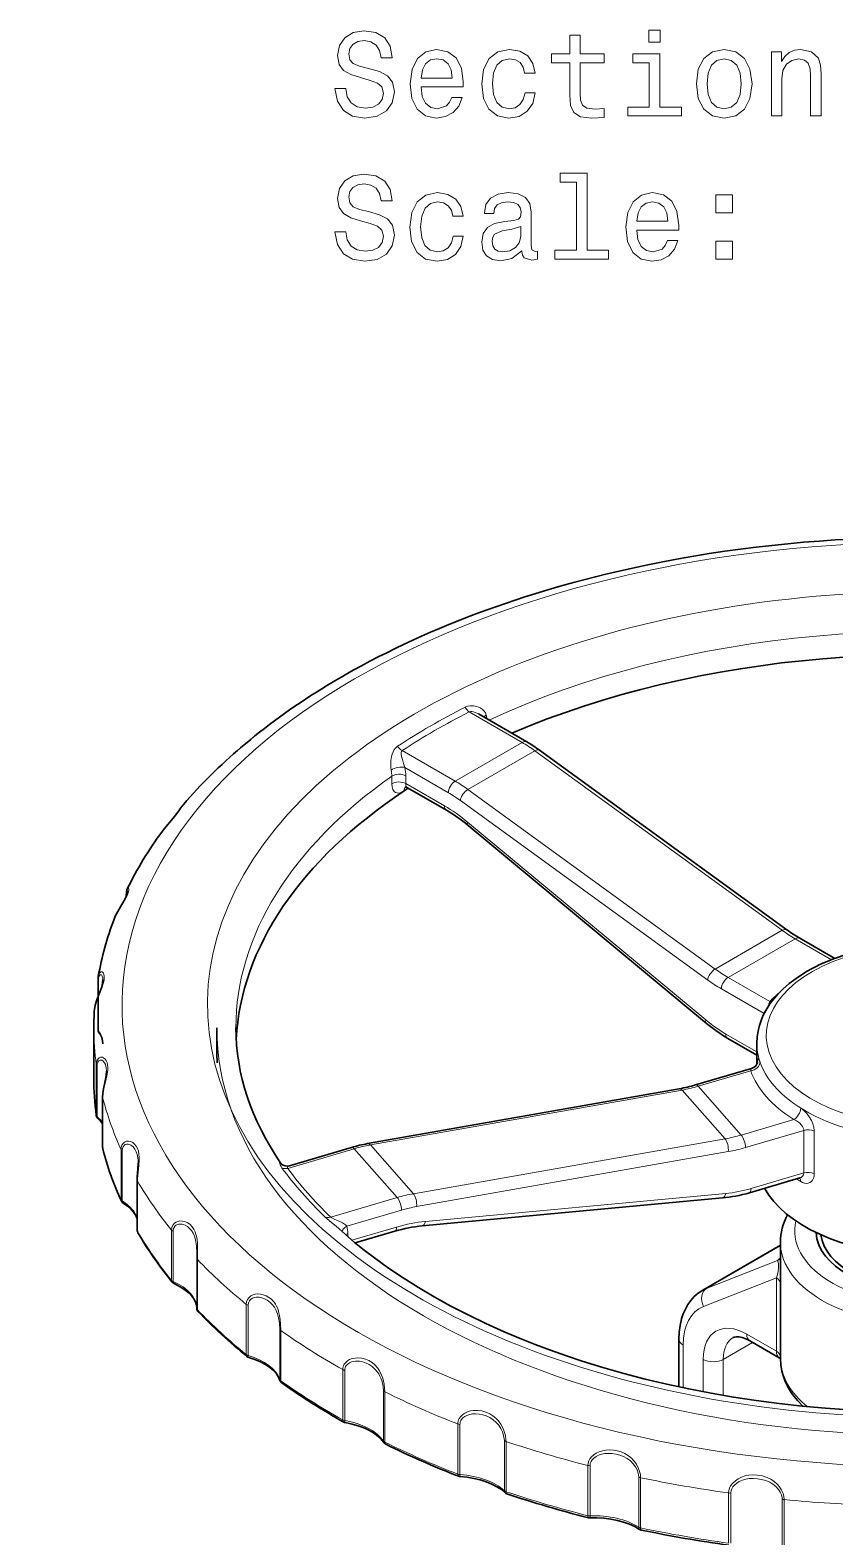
# Model space of a CAD drawing. Extents: x 0 to 420, y 0 to 297.
# Drawn here: x 140.89 to 165.16, y 86.45 to 131.9 of the extents above; entities that cross this region are included whole.
import ezdxf

# ---------------------------------------------------------------- set-up
doc = ezdxf.new("R2010")
doc.units = 0

msp = doc.modelspace()

# ---------------------------------------------------------------- linework, layer by layer
at = {"color": 7, "lineweight": 13, "ltscale": 0.003307}
msp.add_line((150.199, 112.342), (150.314, 112.408), dxfattribs=at)
at = {"color": 7, "lineweight": 35, "ltscale": 0.003286}
msp.add_line((150.199, 112.342), (150.313, 112.408), dxfattribs=at)
at = {"color": 7, "lineweight": 35, "ltscale": 0.002336}
msp.add_line((150.394, 112.455), (150.313, 112.408), dxfattribs=at)
at = {"color": 7, "lineweight": 13, "ltscale": 0.002315}
msp.add_line((150.314, 112.408), (150.394, 112.455), dxfattribs=at)
at = {"color": 7, "lineweight": 13, "ltscale": 0.04597}
for p, q in [((155.728, 110.416), (154.135, 111.335)), ((153.708, 109.249), (152.115, 110.169))]:
    msp.add_line(p, q, dxfattribs=at)
at = {"color": 7, "lineweight": 35, "ltscale": 0.04214}
msp.add_line((155.871, 110.43), (154.411, 111.273), dxfattribs=at)
at = {"color": 7, "lineweight": 13, "ltscale": 0.058321}
for p, q in [((155.728, 110.416), (153.708, 109.249)), ((156.115, 110.164), (154.095, 108.997)), ((163.576, 104.747), (161.556, 103.58)), ((163.963, 104.495), (161.943, 103.328))]:
    msp.add_line(p, q, dxfattribs=at)
at = {"color": 7, "lineweight": 13, "ltscale": 0.230506}
for p, q in [((163.576, 104.747), (156.115, 110.164)), ((161.328, 103.247), (153.867, 108.664)), ((161.556, 103.58), (154.095, 108.997))]:
    msp.add_line(p, q, dxfattribs=at)
at = {"color": 7, "lineweight": 35, "ltscale": 0.230506}
msp.add_line((163.718, 104.761), (156.257, 110.178), dxfattribs=at)
at = {"color": 7, "lineweight": 13, "ltscale": 0.037815}
msp.add_line((153.506, 108.899), (152.196, 109.656), dxfattribs=at)
at = {"color": 7, "lineweight": 13, "ltscale": 0.005832}
for p, q in [((151.799, 109.395), (151.799, 109.162)), ((152.221, 109.407), (152.221, 109.174))]:
    msp.add_line(p, q, dxfattribs=at)
at = {"color": 7, "lineweight": 13, "ltscale": 0.033678}
msp.add_line((153.388, 108.501), (152.221, 109.174), dxfattribs=at)
at = {"color": 7, "lineweight": 35, "ltscale": 0.034}
msp.add_line((153.447, 108.37), (152.269, 109.05), dxfattribs=at)
at = {"color": 7, "lineweight": 13, "ltscale": 0.233615}
msp.add_line((161.269, 102.043), (154.081, 108.014), dxfattribs=at)
at = {"color": 7, "lineweight": 35, "ltscale": 0.233615}
msp.add_line((161.288, 101.94), (154.1, 107.911), dxfattribs=at)
at = {"color": 7, "lineweight": 35, "ltscale": 0.00063076}
msp.add_line((143.786, 105.765), (143.786, 105.79), dxfattribs=at)
at = {"color": 7, "lineweight": 13, "ltscale": 0.031711}
msp.add_line((165.062, 103.86), (163.963, 104.495), dxfattribs=at)
at = {"color": 7, "lineweight": 35, "ltscale": 0.030498}
msp.add_line((165.162, 103.899), (164.106, 104.509), dxfattribs=at)
at = {"color": 7, "lineweight": 35, "ltscale": 0.037909}
for p, q in [((142.938, 101.748), (142.938, 103.264)), ((142.809, 100.291), (142.809, 101.807)), ((143.076, 99.711), (143.076, 98.195)), ((144.119, 97.21), (144.119, 95.694))]:
    msp.add_line(p, q, dxfattribs=at)
at = {"color": 7, "lineweight": 13, "ltscale": 0.037909}
for p, q in [((142.949, 101.717), (142.949, 103.233)), ((142.885, 99.169), (142.885, 100.685)), ((142.907, 99.131), (142.907, 100.647)), ((143.077, 99.699), (143.077, 98.183)), ((143.633, 96.617), (143.633, 98.134)), ((143.666, 96.582), (143.666, 98.099)), ((144.127, 97.183), (144.127, 95.667)), ((145.157, 94.184), (145.157, 95.7)), ((145.201, 94.153), (145.201, 95.669)), ((145.92, 94.855), (145.92, 93.339)), ((145.938, 94.816), (145.938, 93.3)), ((147.41, 91.947), (147.41, 93.463)), ((147.463, 91.921), (147.463, 93.437)), ((148.421, 92.71), (148.421, 91.194)), ((148.451, 92.674), (148.451, 91.158)), ((150.318, 89.978), (150.318, 91.495)), ((150.379, 89.958), (150.379, 91.474)), ((151.546, 90.858), (151.546, 89.342)), ((151.587, 90.825), (151.587, 89.309)), ((153.789, 88.341), (153.789, 89.857)), ((153.854, 88.327), (153.854, 89.843)), ((155.194, 89.357), (155.194, 87.841)), ((155.244, 89.329), (155.244, 87.813)), ((157.71, 87.087), (157.71, 88.604)), ((157.779, 87.081), (157.779, 88.597)), ((159.247, 88.257), (159.247, 86.741)), ((159.305, 88.234), (159.305, 86.718)), ((161.956, 86.258), (161.956, 87.775)), ((162.025, 86.259), (162.025, 87.775)), ((163.576, 87.592), (163.576, 86.076)), ((163.639, 87.576), (163.639, 86.059))]:
    msp.add_line(p, q, dxfattribs=at)
at = {"color": 7, "lineweight": 13, "ltscale": 0.036316}
msp.add_line((163.201, 102.602), (161.943, 103.328), dxfattribs=at)
at = {"color": 7, "lineweight": 13, "ltscale": 0.037213}
msp.add_line((163.03, 102.234), (161.741, 102.978), dxfattribs=at)
at = {"color": 7, "lineweight": 35, "ltscale": 0.017496}
msp.add_line((146.524, 101.107), (146.524, 101.807), dxfattribs=at)
at = {"color": 7, "lineweight": 13, "ltscale": 0.026977}
msp.add_line((162.809, 101.078), (161.875, 101.618), dxfattribs=at)
at = {"color": 7, "lineweight": 35, "ltscale": 0.025269}
msp.add_line((162.809, 100.982), (161.934, 101.487), dxfattribs=at)
at = {"color": 7, "lineweight": 35, "ltscale": 0.015817}
msp.add_line((162.809, 100.708), (162.809, 101.341), dxfattribs=at)
at = {"color": 7, "lineweight": 35, "ltscale": 0.043942}
msp.add_line((162.647, 100.579), (160.961, 100.083), dxfattribs=at)
at = {"color": 7, "lineweight": 13, "ltscale": 0.041309}
msp.add_line((162.626, 100.508), (161.041, 100.042), dxfattribs=at)
at = {"color": 7, "lineweight": 13, "ltscale": 0.049007}
for p, q in [((161.041, 100.042), (162.338, 98.572)), ((160.554, 99.927), (161.851, 98.458)), ((151.152, 98.271), (152.449, 96.801)), ((150.664, 98.156), (151.962, 96.686))]:
    msp.add_line(p, q, dxfattribs=at)
at = {"color": 7, "lineweight": 35, "ltscale": 0.238664}
msp.add_line((160.472, 99.968), (151.07, 98.311), dxfattribs=at)
at = {"color": 7, "lineweight": 13, "ltscale": 0.238664}
for p, q in [((160.554, 99.927), (151.152, 98.271)), ((161.851, 98.458), (152.449, 96.801)), ((161.948, 98.07), (152.546, 96.413))]:
    msp.add_line(p, q, dxfattribs=at)
at = {"color": 7, "lineweight": 13, "ltscale": 0.04131}
msp.add_line((163.924, 99.039), (162.338, 98.572), dxfattribs=at)
at = {"color": 7, "lineweight": 13, "ltscale": 0.045867}
msp.add_line((164.228, 98.71), (162.468, 98.192), dxfattribs=at)
at = {"color": 7, "lineweight": 13, "ltscale": 0.032077}
for p, q in [((164.228, 98.71), (164.228, 97.427)), ((164.544, 98.688), (164.544, 97.405))]:
    msp.add_line(p, q, dxfattribs=at)
at = {"color": 7, "lineweight": 35, "ltscale": 0.048841}
msp.add_line((150.584, 98.197), (148.71, 97.645), dxfattribs=at)
at = {"color": 7, "lineweight": 13, "ltscale": 0.05229}
msp.add_line((150.664, 98.156), (148.658, 97.566), dxfattribs=at)
at = {"color": 7, "lineweight": 35, "ltscale": 0.039537}
msp.add_line((164.105, 97.278), (162.588, 96.832), dxfattribs=at)
at = {"color": 7, "lineweight": 13, "ltscale": 0.041462}
msp.add_line((164.228, 97.427), (162.637, 96.959), dxfattribs=at)
at = {"color": 7, "lineweight": 13, "ltscale": 0.052291}
msp.add_line((151.962, 96.686), (149.955, 96.096), dxfattribs=at)
at = {"color": 7, "lineweight": 35, "ltscale": 0.227428}
msp.add_line((161.77, 96.673), (152.713, 95.828), dxfattribs=at)
at = {"color": 7, "lineweight": 13, "ltscale": 0.227428}
msp.add_line((161.874, 96.81), (152.816, 95.966), dxfattribs=at)
at = {"color": 7, "lineweight": 13, "ltscale": 0.043014}
msp.add_line((152.091, 96.306), (150.441, 95.82), dxfattribs=at)
at = {"color": 7, "lineweight": 13, "ltscale": 0.002344}
msp.add_line((150.473, 95.503), (150.473, 95.597), dxfattribs=at)
at = {"color": 7, "lineweight": 13, "ltscale": 0.035126}
msp.add_line((151.943, 95.796), (150.595, 95.399), dxfattribs=at)
at = {"color": 7, "lineweight": 35, "ltscale": 0.031236}
msp.add_line((151.894, 95.669), (150.695, 95.316), dxfattribs=at)
at = {"color": 7, "lineweight": 35, "ltscale": 0.067697}
msp.add_line((163.524, 95.246), (161.179, 93.892), dxfattribs=at)
at = {"color": 7, "lineweight": 13, "ltscale": 0.063947}
msp.add_line((163.524, 95.233), (161.308, 93.954), dxfattribs=at)
at = {"color": 7, "lineweight": 35, "ltscale": 0.087482}
msp.add_line((163.524, 95.334), (163.524, 91.835), dxfattribs=at)
at = {"color": 7, "lineweight": 13, "ltscale": 0.056953}
msp.add_line((161.308, 93.954), (163.43, 94.785), dxfattribs=at)
at = {"color": 7, "lineweight": 35, "ltscale": 0.000327536}
msp.add_line((163.524, 94.849), (163.514, 94.84), dxfattribs=at)
at = {"color": 7, "lineweight": 13, "ltscale": 0.059023}
msp.add_line((161.2, 93.399), (163.399, 94.259), dxfattribs=at)
at = {"color": 7, "lineweight": 13, "ltscale": 0.055283}
msp.add_line((163.399, 92.048), (163.399, 94.259), dxfattribs=at)
at = {"color": 7, "lineweight": 35, "ltscale": 0.035866}
msp.add_line((160.461, 92.409), (160.461, 90.974), dxfattribs=at)
at = {"color": 7, "lineweight": 13, "ltscale": 0.025537}
msp.add_line((162.684, 92.316), (161.799, 91.805), dxfattribs=at)
at = {"color": 7, "lineweight": 13, "ltscale": 0.025765}
msp.add_line((162.506, 92.563), (163.399, 92.048), dxfattribs=at)
at = {"color": 7, "lineweight": 35, "ltscale": 0.025765}
msp.add_line((162.595, 92.367), (163.487, 91.852), dxfattribs=at)
at = {"color": 7, "lineweight": 13, "ltscale": 0.03216}
msp.add_line((160.587, 92.234), (160.587, 90.947), dxfattribs=at)
at = {"color": 7, "lineweight": 13, "ltscale": 0.024491}
msp.add_line((161.193, 90.826), (161.193, 91.805), dxfattribs=at)
at = {"color": 7, "lineweight": 13, "ltscale": 0.02724}
msp.add_line((161.799, 90.716), (161.799, 91.805), dxfattribs=at)
at = {"color": 7, "lineweight": 13}
for points in [[(150.413, 130.141), (150.085, 130.141), (150.157, 129.759), (150.338, 129.478), (150.615, 129.309), (150.99, 129.248), (151.361, 129.305), (151.638, 129.464), (151.814, 129.712), (151.879, 130.04), (151.825, 130.335), (151.674, 130.526), (151.429, 130.652), (151.101, 130.746), (150.82, 130.815), (150.637, 130.894), (150.532, 131.009), (150.5, 131.189), (150.532, 131.351), (150.626, 131.474), (150.77, 131.557), (150.968, 131.585), (151.17, 131.549), (151.328, 131.452), (151.433, 131.29), (151.483, 131.07), (151.811, 131.07), (151.811, 131.077), (151.753, 131.416), (151.584, 131.668), (151.317, 131.827), (150.957, 131.881), (150.633, 131.827), (150.381, 131.675), (150.219, 131.441), (150.161, 131.139), (150.208, 130.869), (150.345, 130.685), (150.561, 130.562), (150.856, 130.469), (151.148, 130.386), (151.368, 130.307), (151.501, 130.191), (151.548, 130.004), (151.505, 129.813), (151.393, 129.669), (151.224, 129.579), (151.004, 129.55), (150.759, 129.59), (150.572, 129.705), (150.453, 129.892)], [(159.891, 131.902), (159.556, 131.902), (159.556, 131.542), (159.891, 131.542)], [(157.168, 130.915), (157.168, 129.946), (157.189, 129.633), (157.29, 129.417), (157.492, 129.291), (157.834, 129.248), (158.209, 129.266), (158.209, 129.539), (157.935, 129.518), (157.686, 129.547), (157.553, 129.637), (157.495, 129.788), (157.485, 130), (157.485, 130.915), (158.209, 130.915), (158.209, 131.186), (157.485, 131.186), (157.485, 131.751), (157.168, 131.751), (157.168, 131.186), (156.62, 131.186), (156.62, 130.915)], [(152.683, 130.191), (153.951, 130.191), (153.954, 130.339), (153.897, 130.753), (153.738, 131.063), (153.486, 131.25), (153.151, 131.319), (152.823, 131.247), (152.571, 131.045), (152.409, 130.717), (152.351, 130.285), (152.405, 129.842), (152.567, 129.518), (152.816, 129.316), (153.14, 129.248), (153.421, 129.294), (153.652, 129.417), (153.821, 129.611), (153.918, 129.871), (153.605, 129.871), (153.54, 129.727), (153.446, 129.619), (153.18, 129.532), (152.974, 129.572), (152.82, 129.698), (152.719, 129.903), (152.683, 130.181)], [(152.683, 130.458), (152.722, 130.706), (152.82, 130.89), (152.967, 131.002), (153.162, 131.041), (153.353, 131.002), (153.5, 130.89), (153.59, 130.706), (153.623, 130.458)], [(155.806, 130.609), (156.119, 130.609), (156.054, 130.897), (155.9, 131.124), (155.658, 131.265), (155.345, 131.319), (154.999, 131.247), (154.736, 131.045), (154.57, 130.717), (154.513, 130.278), (154.567, 129.842), (154.729, 129.518), (154.985, 129.316), (155.334, 129.248), (155.644, 129.302), (155.885, 129.453), (156.051, 129.691), (156.123, 130.008), (155.82, 130.008), (155.766, 129.806), (155.665, 129.655), (155.521, 129.561), (155.345, 129.532), (155.125, 129.579), (154.967, 129.723), (154.869, 129.957), (154.837, 130.289), (154.869, 130.613), (154.97, 130.847), (155.132, 130.991), (155.345, 131.041), (155.532, 131.009), (155.673, 130.926), (155.766, 130.789)], [(159.88, 129.583), (159.88, 131.186), (159.066, 131.186), (159.066, 130.915), (159.563, 130.915), (159.563, 129.583), (158.915, 129.583), (158.915, 129.316), (160.536, 129.316), (160.536, 129.583)], [(160.986, 130.281), (161.044, 129.842), (161.209, 129.518), (161.472, 129.316), (161.825, 129.248), (162.175, 129.316), (162.438, 129.514), (162.603, 129.838), (162.665, 130.281), (162.603, 130.721), (162.438, 131.049), (162.175, 131.247), (161.825, 131.319), (161.472, 131.247), (161.209, 131.045), (161.044, 130.721)], [(161.31, 130.285), (161.343, 130.609), (161.443, 130.843), (161.606, 130.987), (161.825, 131.038), (162.041, 130.987), (162.204, 130.847), (162.304, 130.609), (162.34, 130.285), (162.304, 129.957), (162.204, 129.719), (162.041, 129.575), (161.825, 129.529), (161.606, 129.575), (161.443, 129.719), (161.343, 129.957)], [(163.248, 129.316), (163.565, 129.316), (163.565, 130.433), (163.598, 130.688), (163.702, 130.876), (163.864, 130.991), (164.08, 131.034), (164.253, 130.998), (164.361, 130.901), (164.415, 130.739), (164.433, 130.523), (164.433, 129.316), (164.75, 129.316), (164.75, 130.588), (164.736, 130.843), (164.671, 131.056), (164.459, 131.25), (164.127, 131.319), (163.943, 131.294), (163.789, 131.225), (163.655, 131.11), (163.551, 130.955), (163.551, 131.25), (163.248, 131.25)], [(150.413, 125.822), (150.085, 125.822), (150.157, 125.44), (150.338, 125.159), (150.615, 124.99), (150.99, 124.928), (151.361, 124.986), (151.638, 125.145), (151.814, 125.393), (151.879, 125.721), (151.825, 126.016), (151.674, 126.207), (151.429, 126.333), (151.101, 126.427), (150.82, 126.495), (150.637, 126.575), (150.532, 126.69), (150.5, 126.87), (150.532, 127.032), (150.626, 127.155), (150.77, 127.237), (150.968, 127.266), (151.17, 127.23), (151.328, 127.133), (151.433, 126.971), (151.483, 126.751), (151.811, 126.751), (151.811, 126.758), (151.753, 127.097), (151.584, 127.349), (151.317, 127.508), (150.957, 127.562), (150.633, 127.508), (150.381, 127.356), (150.219, 127.122), (150.161, 126.82), (150.208, 126.549), (150.345, 126.366), (150.561, 126.243), (150.856, 126.15), (151.148, 126.067), (151.368, 125.987), (151.501, 125.872), (151.548, 125.685), (151.505, 125.494), (151.393, 125.35), (151.224, 125.26), (151.004, 125.231), (150.759, 125.271), (150.572, 125.386), (150.453, 125.573)], [(157.373, 127.317), (157.373, 125.263), (156.721, 125.263), (156.721, 124.997), (158.338, 124.997), (158.338, 125.263), (157.69, 125.263), (157.69, 127.583), (156.876, 127.583), (156.876, 127.317)], [(153.637, 126.29), (153.951, 126.29), (153.886, 126.578), (153.731, 126.805), (153.49, 126.946), (153.176, 127), (152.83, 126.928), (152.567, 126.726), (152.402, 126.398), (152.344, 125.959), (152.398, 125.523), (152.56, 125.199), (152.816, 124.997), (153.165, 124.928), (153.475, 124.982), (153.717, 125.134), (153.882, 125.371), (153.954, 125.688), (153.652, 125.688), (153.598, 125.487), (153.497, 125.335), (153.353, 125.242), (153.176, 125.213), (152.956, 125.26), (152.798, 125.404), (152.701, 125.638), (152.668, 125.969), (152.701, 126.294), (152.802, 126.528), (152.964, 126.672), (153.176, 126.722), (153.363, 126.69), (153.504, 126.607), (153.598, 126.47)], [(155.723, 125.249), (155.723, 125.238), (155.741, 125.116), (155.795, 125.029), (156.022, 124.961), (156.199, 124.99), (156.199, 125.235), (156.123, 125.224), (156.022, 125.271), (156.004, 125.415), (156.004, 126.416), (155.961, 126.672), (155.835, 126.852), (155.615, 126.96), (155.305, 127), (155.003, 126.956), (154.779, 126.834), (154.639, 126.643), (154.592, 126.391), (154.592, 126.369), (154.876, 126.369), (154.902, 126.521), (154.981, 126.629), (155.111, 126.693), (155.294, 126.719), (155.471, 126.701), (155.597, 126.647), (155.673, 126.553), (155.698, 126.423), (155.683, 126.272), (155.626, 126.196), (155.482, 126.16), (155.211, 126.132), (154.902, 126.067), (154.682, 125.951), (154.552, 125.771), (154.513, 125.505), (154.549, 125.267), (154.66, 125.09), (154.84, 124.979), (155.089, 124.939), (155.424, 125.015)], [(159.188, 125.872), (160.456, 125.872), (160.46, 126.02), (160.402, 126.434), (160.244, 126.744), (159.992, 126.931), (159.657, 127), (159.329, 126.928), (159.077, 126.726), (158.915, 126.398), (158.857, 125.966), (158.911, 125.523), (159.073, 125.199), (159.322, 124.997), (159.646, 124.928), (159.927, 124.975), (160.157, 125.098), (160.327, 125.292), (160.424, 125.552), (160.111, 125.552), (160.046, 125.407), (159.952, 125.299), (159.686, 125.213), (159.48, 125.253), (159.325, 125.379), (159.224, 125.584), (159.188, 125.861)], [(161.577, 126.395), (162.074, 126.395), (162.074, 126.931), (161.577, 126.931)], [(159.188, 126.139), (159.228, 126.387), (159.325, 126.571), (159.473, 126.683), (159.668, 126.722), (159.858, 126.683), (160.006, 126.571), (160.096, 126.387), (160.129, 126.139)], [(155.687, 125.674), (155.644, 125.487), (155.528, 125.343), (155.356, 125.249), (155.143, 125.217), (155.006, 125.235), (154.909, 125.292), (154.848, 125.393), (154.83, 125.534), (154.844, 125.66), (154.902, 125.75), (155.132, 125.851), (155.424, 125.894), (155.687, 125.98)], [(161.577, 124.997), (162.074, 124.997), (162.074, 125.534), (161.577, 125.534)]]:
    msp.add_lwpolyline(points, close=True, dxfattribs=at)
for points in [[(154.011, 111.476), (154.086, 111.504), (154.164, 111.517), (154.267, 111.515), (154.367, 111.494), (154.46, 111.456), (154.523, 111.417), (154.578, 111.367), (154.621, 111.307), (154.646, 111.237)], [(154.135, 111.335), (154.173, 111.344), (154.216, 111.343), (154.262, 111.335), (154.337, 111.309), (154.411, 111.273)], [(147.666, 110.609), (147.609, 110.56), (147.459, 110.432), (147.254, 110.266), (147.145, 110.174)], [(151.78, 109.582), (151.769, 109.663), (151.766, 109.746), (151.773, 109.869), (151.792, 109.987), (151.811, 110.061), (151.838, 110.131), (151.864, 110.181), (151.896, 110.228), (151.931, 110.266), (151.973, 110.299)], [(152.196, 109.656), (152.154, 109.777), (152.117, 109.898), (152.101, 109.956), (152.084, 110.047), (152.083, 110.089), (152.086, 110.118), (152.094, 110.143), (152.115, 110.169)], [(151.799, 109.162), (151.806, 109.072), (151.817, 109.031), (151.831, 108.994), (151.85, 108.961), (151.873, 108.934), (151.912, 108.906), (151.957, 108.89), (152.007, 108.888), (152.048, 108.894), (152.09, 108.907), (152.174, 108.952)], [(152.221, 109.174), (152.227, 109.119), (152.243, 109.076), (152.269, 109.05)], [(145.426, 108.436), (145.424, 108.433), (145.416, 108.418), (145.366, 108.332), (145.297, 108.235), (145.207, 108.125), (145.105, 108.009), (144.995, 107.884), (144.877, 107.737)], [(143.82, 106.003), (143.835, 106.024), (143.842, 106.028), (143.848, 106.028), (143.852, 106.026), (143.859, 106.018), (143.865, 105.994), (143.864, 105.958), (143.855, 105.909), (143.838, 105.852), (143.794, 105.75), (143.755, 105.676), (143.659, 105.516), (143.54, 105.325), (143.483, 105.222), (143.42, 105.082)], [(143.789, 105.773), (143.795, 105.875), (143.802, 105.91), (143.81, 105.933), (143.817, 105.942), (143.82, 105.943), (143.822, 105.943), (143.823, 105.942), (143.826, 105.936), (143.829, 105.915)], [(142.946, 103.363), (142.956, 103.407), (142.971, 103.443), (142.988, 103.469), (143.008, 103.486), (143.026, 103.494), (143.044, 103.496), (143.062, 103.491), (143.077, 103.48), (143.1, 103.451), (143.116, 103.41), (143.125, 103.362), (143.126, 103.308), (143.119, 103.243), (143.105, 103.173), (143.075, 103.073), (143.049, 103.003), (142.988, 102.853), (142.927, 102.705), (142.898, 102.628), (142.859, 102.51), (142.836, 102.412), (142.824, 102.316)], [(142.949, 103.233), (142.952, 103.29), (142.96, 103.337), (142.971, 103.367), (142.984, 103.389), (142.998, 103.402), (143.012, 103.408), (143.026, 103.407), (143.039, 103.4), (143.052, 103.386), (143.064, 103.367), (143.079, 103.316), (143.084, 103.252)], [(163.159, 102.458), (163.177, 102.537), (163.201, 102.602)], [(142.885, 100.685), (142.891, 100.758), (142.909, 100.821), (142.937, 100.871), (142.971, 100.902), (143.009, 100.918), (143.048, 100.921), (143.074, 100.916), (143.099, 100.905), (143.144, 100.871), (143.181, 100.823), (143.209, 100.76), (143.226, 100.687), (143.232, 100.605), (143.23, 100.54), (143.223, 100.471), (143.202, 100.353), (143.184, 100.27), (143.14, 100.095), (143.105, 99.937), (143.081, 99.777), (143.077, 99.699)], [(142.907, 100.647), (142.914, 100.717), (142.932, 100.773), (142.961, 100.811), (142.982, 100.824), (143.003, 100.831), (143.027, 100.831), (143.051, 100.825), (143.094, 100.797), (143.13, 100.753), (143.159, 100.696), (143.183, 100.603), (143.191, 100.495)], [(162.647, 100.579), (162.644, 100.577), (162.638, 100.569), (162.631, 100.545), (162.626, 100.508)], [(162.829, 100.753), (162.837, 100.846), (162.845, 100.869), (162.849, 100.874), (162.854, 100.875), (162.857, 100.874), (162.862, 100.871), (162.879, 100.844), (162.907, 100.774)], [(164.134, 99.384), (164.227, 99.313), (164.314, 99.225), (164.392, 99.123), (164.458, 99.011), (164.501, 98.913), (164.53, 98.813), (164.544, 98.713), (164.544, 98.688)], [(163.924, 99.039), (164.011, 98.996), (164.094, 98.937), (164.163, 98.866), (164.191, 98.826), (164.212, 98.785), (164.224, 98.747), (164.228, 98.71)], [(143.633, 98.134), (143.639, 98.205), (143.659, 98.267), (143.691, 98.318), (143.74, 98.36), (143.796, 98.383), (143.855, 98.389), (143.923, 98.375), (143.986, 98.343), (144.041, 98.297), (144.088, 98.239), (144.127, 98.167), (144.155, 98.086), (144.172, 97.996), (144.18, 97.889), (144.179, 97.812), (144.168, 97.65), (144.146, 97.454), (144.129, 97.258), (144.127, 97.183)], [(143.666, 98.099), (143.673, 98.162), (143.691, 98.215), (143.721, 98.256), (143.759, 98.283), (143.802, 98.296), (143.847, 98.295), (143.886, 98.286), (143.924, 98.269), (143.96, 98.245), (143.994, 98.215), (144.051, 98.142), (144.091, 98.066), (144.119, 97.98), (144.137, 97.884), (144.144, 97.807), (144.146, 97.727)], [(148.455, 97.714), (148.445, 97.726), (148.44, 97.73), (148.434, 97.731), (148.429, 97.728), (148.427, 97.724), (148.424, 97.712), (148.432, 97.674), (148.459, 97.619), (148.484, 97.581)], [(148.71, 97.645), (148.683, 97.634), (148.662, 97.618), (148.651, 97.597), (148.651, 97.582), (148.658, 97.566)], [(164.228, 97.427), (164.218, 97.373), (164.19, 97.328), (164.146, 97.295), (164.105, 97.278)], [(164.544, 97.405), (164.539, 97.334), (164.522, 97.269), (164.494, 97.212), (164.457, 97.169), (164.413, 97.137), (164.362, 97.118), (164.306, 97.112), (164.248, 97.119), (164.19, 97.138), (164.134, 97.168)], [(145.157, 95.7), (145.167, 95.781), (145.196, 95.851), (145.241, 95.908), (145.291, 95.944), (145.347, 95.968), (145.407, 95.979), (145.49, 95.977), (145.571, 95.956), (145.647, 95.92), (145.715, 95.87), (145.777, 95.806), (145.828, 95.731), (145.87, 95.647), (145.892, 95.584), (145.909, 95.517), (145.926, 95.423), (145.936, 95.323), (145.941, 95.117), (145.938, 94.816)], [(149.793, 96.098), (149.851, 96.046), (149.98, 95.937), (150.116, 95.82)], [(149.955, 96.096), (149.989, 96.073), (150.084, 96.028), (150.235, 95.963), (150.309, 95.925), (150.377, 95.883), (150.406, 95.859), (150.441, 95.82)], [(145.201, 95.669), (145.208, 95.731), (145.229, 95.785), (145.262, 95.828), (145.287, 95.85), (145.316, 95.866), (145.379, 95.884), (145.426, 95.887), (145.473, 95.881), (145.52, 95.869), (145.566, 95.85), (145.636, 95.808), (145.699, 95.755), (145.755, 95.69), (145.807, 95.608), (145.848, 95.516), (145.879, 95.414), (145.901, 95.294), (145.91, 95.21), (145.918, 95.037), (145.92, 94.855)], [(163.399, 94.259), (163.44, 94.4), (163.455, 94.478), (163.463, 94.558), (163.464, 94.629), (163.46, 94.688), (163.452, 94.736), (163.443, 94.766), (163.434, 94.781), (163.43, 94.785)], [(147.41, 93.463), (147.42, 93.543), (147.45, 93.615), (147.497, 93.675), (147.551, 93.718), (147.613, 93.749), (147.679, 93.768), (147.761, 93.777), (147.842, 93.772), (147.922, 93.755), (148.01, 93.722), (148.092, 93.675), (148.167, 93.617), (148.211, 93.574), (148.251, 93.526), (148.288, 93.472), (148.321, 93.413), (148.357, 93.334), (148.386, 93.249), (148.415, 93.128), (148.434, 93), (148.445, 92.87), (148.451, 92.674)], [(147.463, 93.437), (147.473, 93.508), (147.502, 93.569), (147.548, 93.618), (147.6, 93.65), (147.659, 93.671), (147.722, 93.68), (147.801, 93.677), (147.88, 93.661), (147.956, 93.633), (148.043, 93.587), (148.123, 93.528), (148.194, 93.457), (148.256, 93.375), (148.31, 93.28), (148.352, 93.174), (148.384, 93.061), (148.411, 92.898), (148.421, 92.71)], [(150.318, 91.495), (150.321, 91.537), (150.33, 91.579), (150.345, 91.619), (150.365, 91.657), (150.409, 91.714), (150.464, 91.761), (150.527, 91.798), (150.606, 91.828), (150.69, 91.845), (150.776, 91.85), (150.892, 91.84), (151.004, 91.811), (151.11, 91.766), (151.209, 91.705), (151.292, 91.635), (151.366, 91.553), (151.43, 91.458), (151.483, 91.352), (151.525, 91.238), (151.549, 91.147), (151.567, 91.055), (151.582, 90.937), (151.587, 90.825)], [(150.379, 91.474), (150.381, 91.512), (150.39, 91.549), (150.405, 91.584), (150.425, 91.616), (150.468, 91.663), (150.522, 91.699), (150.582, 91.726), (150.641, 91.741), (150.701, 91.749), (150.763, 91.751), (150.825, 91.746), (150.926, 91.725), (151.023, 91.692), (151.115, 91.646), (151.207, 91.584), (151.291, 91.509), (151.364, 91.422), (151.404, 91.364), (151.439, 91.301), (151.469, 91.235), (151.494, 91.166), (151.519, 91.078), (151.536, 90.99), (151.546, 90.858)], [(153.789, 89.857), (153.792, 89.9), (153.801, 89.943), (153.816, 89.984), (153.836, 90.023), (153.881, 90.084), (153.937, 90.137), (154.002, 90.181), (154.086, 90.22), (154.175, 90.247), (154.267, 90.261), (154.393, 90.264), (154.517, 90.247), (154.638, 90.214), (154.752, 90.165), (154.85, 90.105), (154.941, 90.032), (155.022, 89.946), (155.091, 89.849), (155.149, 89.742), (155.193, 89.627), (155.225, 89.508), (155.242, 89.39), (155.244, 89.329)], [(153.854, 89.843), (153.857, 89.882), (153.866, 89.919), (153.881, 89.955), (153.901, 89.988), (153.946, 90.039), (154.001, 90.082), (154.064, 90.115), (154.148, 90.143), (154.236, 90.159), (154.326, 90.163), (154.436, 90.154), (154.545, 90.132), (154.65, 90.097), (154.758, 90.046), (154.858, 89.981), (154.95, 89.903), (155.025, 89.818), (155.088, 89.723), (155.138, 89.619), (155.173, 89.512), (155.192, 89.407), (155.194, 89.357)], [(157.71, 88.604), (157.718, 88.674), (157.74, 88.743), (157.776, 88.807), (157.829, 88.872), (157.893, 88.929), (157.965, 88.976), (158.057, 89.019), (158.154, 89.049), (158.255, 89.068), (158.372, 89.075), (158.49, 89.068), (158.605, 89.047), (158.721, 89.012), (158.832, 88.962), (158.937, 88.898), (159.032, 88.82), (159.111, 88.736), (159.179, 88.64), (159.235, 88.536), (159.275, 88.425), (159.297, 88.328), (159.305, 88.234)], [(157.779, 88.597), (157.787, 88.659), (157.809, 88.719), (157.845, 88.774), (157.898, 88.828), (157.961, 88.874), (158.032, 88.91), (158.124, 88.942), (158.222, 88.961), (158.321, 88.969), (158.442, 88.965), (158.561, 88.947), (158.678, 88.915), (158.791, 88.87), (158.897, 88.811), (158.995, 88.739), (159.082, 88.652), (159.146, 88.565), (159.197, 88.471), (159.232, 88.372), (159.243, 88.313), (159.247, 88.257)], [(161.956, 87.775), (161.963, 87.847), (161.986, 87.919), (162.021, 87.988), (162.085, 88.071), (162.163, 88.144), (162.252, 88.203), (162.349, 88.25), (162.458, 88.287), (162.571, 88.309), (162.685, 88.319), (162.833, 88.314), (162.979, 88.288), (163.12, 88.242), (163.229, 88.19), (163.331, 88.123), (163.424, 88.042), (163.497, 87.957), (163.558, 87.862), (163.604, 87.761), (163.63, 87.667), (163.639, 87.576)], [(162.025, 87.775), (162.033, 87.839), (162.056, 87.901), (162.091, 87.96), (162.145, 88.021), (162.209, 88.074), (162.281, 88.118), (162.376, 88.159), (162.476, 88.188), (162.58, 88.206), (162.705, 88.213), (162.83, 88.205), (162.954, 88.185), (163.079, 88.149), (163.198, 88.097), (163.298, 88.038), (163.388, 87.965), (163.465, 87.88), (163.517, 87.799), (163.555, 87.713), (163.574, 87.627), (163.576, 87.592)]]:
    msp.add_lwpolyline(points, dxfattribs=at)
at = {"color": 7, "lineweight": 35}
for points in [[(147.666, 110.609), (147.544, 110.505), (147.234, 110.249), (147.145, 110.174)], [(152.269, 109.05), (152.225, 109.065), (152.2, 109.065)], [(145.426, 108.436), (145.392, 108.386), (145.253, 108.186), (145.098, 108.004), (144.943, 107.822), (144.877, 107.737)], [(143.829, 105.915), (143.826, 105.887), (143.803, 105.808), (143.752, 105.692), (143.66, 105.529), (143.535, 105.318), (143.456, 105.169), (143.42, 105.082)], [(143.786, 105.79), (143.792, 105.896), (143.807, 105.97), (143.82, 106.003)], [(143.084, 103.252), (143.076, 103.167), (143.047, 103.044), (142.99, 102.883), (142.902, 102.649), (142.852, 102.488), (142.827, 102.357), (142.824, 102.316)], [(162.809, 101.341), (162.819, 101.529), (162.847, 101.716), (162.887, 101.874), (162.939, 102.03), (163.005, 102.183), (163.083, 102.332), (163.205, 102.526), (163.334, 102.694), (163.449, 102.825), (163.599, 102.975), (163.788, 103.14), (163.994, 103.296), (164.216, 103.443), (164.333, 103.513)], [(143.084, 101.323), (143.076, 101.414), (143.047, 101.514), (142.998, 101.615), (142.964, 101.665)], [(143.191, 100.495), (143.182, 100.368), (143.153, 100.203), (143.105, 99.968), (143.082, 99.823), (143.076, 99.711)], [(162.647, 100.579), (162.707, 100.605), (162.758, 100.642), (162.801, 100.694), (162.827, 100.749), (162.833, 100.77)], [(144.146, 97.727), (144.139, 97.551), (144.122, 97.314), (144.119, 97.21)], [(148.455, 97.714), (148.473, 97.694), (148.523, 97.66), (148.584, 97.64), (148.652, 97.635), (148.71, 97.645)], [(144.119, 96.043), (144.076, 96.143), (144.011, 96.243), (143.934, 96.33), (143.826, 96.426), (143.696, 96.517)], [(150.116, 95.82), (150.389, 95.576), (150.673, 95.334), (150.969, 95.097), (151.275, 94.863), (151.698, 94.558), (152.14, 94.261), (152.6, 93.971), (153.077, 93.69), (153.581, 93.412), (154.102, 93.144), (154.639, 92.886), (155.192, 92.637), (155.667, 92.437), (156.124, 92.255), (156.589, 92.081), (157.064, 91.913), (157.546, 91.752), (158.167, 91.56), (158.799, 91.379), (159.442, 91.211), (160.095, 91.055), (160.757, 90.912), (161.428, 90.782), (162.106, 90.664), (162.791, 90.56), (163.482, 90.47), (164.178, 90.392), (164.878, 90.328), (165.582, 90.278)], [(145.92, 93.337), (145.908, 93.436), (145.875, 93.537), (145.828, 93.626), (145.764, 93.715), (145.682, 93.802), (145.57, 93.896), (145.437, 93.984), (145.285, 94.063), (145.23, 94.088)], [(161.179, 93.892), (161.043, 93.801), (160.925, 93.698), (160.821, 93.583), (160.73, 93.456), (160.654, 93.319), (160.591, 93.176), (160.541, 93.022), (160.496, 92.825), (160.47, 92.62), (160.461, 92.409)], [(162.595, 92.367), (162.475, 92.428), (162.368, 92.466), (162.272, 92.486), (162.193, 92.488), (162.128, 92.474), (162.095, 92.459)], [(148.426, 91.164), (148.382, 91.265), (148.316, 91.365), (148.227, 91.464), (148.117, 91.558), (147.985, 91.647), (147.835, 91.727), (147.668, 91.798), (147.487, 91.857)], [(163.524, 91.834), (163.535, 91.639), (163.568, 91.446), (163.612, 91.288), (163.67, 91.134), (163.716, 91.033), (163.77, 90.931), (163.828, 90.835), (163.891, 90.741), (164.033, 90.561), (164.194, 90.391)], [(151.561, 89.292), (151.493, 89.379), (151.4, 89.472), (151.281, 89.564), (151.142, 89.65), (150.985, 89.726), (150.782, 89.803), (150.561, 89.863), (150.395, 89.896)], [(155.218, 87.78), (155.105, 87.874), (154.971, 87.961), (154.819, 88.041), (154.65, 88.11), (154.467, 88.168), (154.272, 88.214), (154.069, 88.247), (153.861, 88.266)], [(159.276, 86.676), (159.132, 86.759), (158.97, 86.832), (158.793, 86.896), (158.603, 86.947), (158.403, 86.986), (158.196, 87.011), (157.986, 87.023), (157.774, 87.02)]]:
    msp.add_lwpolyline(points, dxfattribs=at)
at = {"color": 7, "lineweight": 13}
for centre, radius, start, end in [((153.684, 111.036), 0.984, 5.3202, 11.8006), ((150.804, 109.389), 0.995, 0.3624, 11.1789), ((150.943, 109.399), 1.278, 0.3683, 11.5699), ((149.716, 95.601), 0.757, 359.6437, 16.8118), ((164.905, 93.052), 2.276, 127.3742, 130.4135), ((163.258, 95.138), 0.393, 295.8862, 310.5954)]:
    msp.add_arc(centre, radius, start, end, dxfattribs=at)
at = {"color": 7, "lineweight": 35}
for centre, radius, start, end in [((153.653, 106.604), 4.422, 53.925, 59.8989), ((166.335, 108.351), 4.442, 233.9129, 239.8844), ((143.512, 103.269), 0.574, 170.509, 180.4402), ((151.722, 101.807), 8.912, 176.7265, 179.9992), ((143.081, 101.748), 0.143, 180.0035, 215.5767), ((151.281, 100.293), 8.472, 180.0101, 187.7082), ((159.685, 104.402), 4.503, 280.0639, 286.4595), ((143.027, 99.175), 0.143, 187.689, 228.0669), ((142.303, 98.358), 0.95, 35.4802, 48.5014), ((143.219, 98.195), 0.143, 180.0038, 194.3461), ((151.851, 93.904), 4.476, 100.0553, 106.4518), ((164.118, 97.239), 0.0406, 91.0163, 107.6861), ((143.771, 96.638), 0.143, 204.5044, 238.2447), ((144.262, 95.694), 0.143, 180, 210.3641), ((145.287, 94.219), 0.143, 218.9629, 246.7166), ((146.062, 93.34), 0.143, 181.2205, 223.8006), ((147.527, 91.995), 0.143, 230.8207, 253.9954), ((163.347, 91.603), 0.285, 51.6895, 60.4836), ((148.562, 91.21), 0.143, 198.5922, 234.7581), ((150.418, 90.037), 0.143, 240.5181, 260.5201), ((151.68, 89.371), 0.143, 213.9976, 243.785), ((153.869, 88.409), 0.143, 248.641, 266.6174), ((155.316, 87.884), 0.143, 226.7776, 251.4449), ((157.768, 87.163), 0.143, 255.6973, 272.5614), ((159.354, 86.796), 0.143, 237.186, 258.2032), ((167.417, 125.489), 39.667, 258.2288, 262.1071)]:
    msp.add_arc(centre, radius, start, end, dxfattribs=at)
at = {"color": 7, "lineweight": 13}
for centre, major_axis, ratio, start_param, end_param in [((167.809, 102.507), (24.143, 0), 0.57735, 4.426991, 10.710176), ((167.809, 102.507), (21.571, 0), 0.57735, 5.055309, 8.825221), ((167.809, 101.807), (20.714, 0), 0.57735, 1.197617, 2.25375), ((167.809, 102.332), (21.004, 0), 0.57735, 2.28751, 2.424879), ((154.135, 111.568), (0.128, -0.255), 0.536365, 4.807115, 5.52985), ((167.809, 102.274), (20.815, 0), 0.57735, 2.28751, 2.424879), ((154.822, 111.172), (0.28, 0.056), 0.413861, 2.16302, 2.615998), ((155.728, 110.182), (-0.143, -0.247), 0.57735, 3.141593, 3.926991), ((152.115, 110.402), (0.158, -0.238), 0.615613, 4.738269, 5.461004), ((155.728, 106.916), (-2.143, 3.712), 0.57735, 5.369754, 5.497787), ((156.089, 109.947), (-0.168, -0.231), 0.498906, 3.141482, 3.983312), ((151.994, 109.539), (0.28, 0.056), 0.41386, 0.686991, 2.352554), ((167.809, 102.507), (21.571, 0), 0.57735, 2.542035, 5.055309), ((167.809, 101.807), (20.714, 0), 0.57735, 2.454254, 3.141625), ((152.019, 109.291), (0.286, 0), 0.57735, 0.785398, 2.454254), ((152.019, 109.057), (0.286, 0), 0.57735, 0.785398, 2.454254), ((153.708, 109.016), (-0.143, -0.247), 0.57735, 3.926991, 5.497787), ((153.708, 105.75), (-2.143, 3.712), 0.57735, 5.369754, 5.497787), ((152.389, 108.844), (-0.158, 0.238), 0.616311, 0.137286, 0.747868), ((153.506, 105.633), (-2, 3.464), 0.57735, 5.369754, 5.497787), ((154.069, 108.781), (-0.168, -0.231), 0.498906, 3.983312, 5.554108), ((153.388, 104.768), (-2.286, 3.959), 0.57735, 5.281886, 5.497787), ((153.59, 108.617), (0.143, 0.247), 0.57735, 2.356194, 3.141593), ((154.283, 108.131), (0.183, 0.22), 0.440262, 2.443154, 3.141557), ((143.929, 105.79), (-0.143, 0), 0.57735, 6.283185, 6.495325), ((163.55, 104.53), (-0.168, -0.231), 0.498906, 3.141482, 3.983312), ((163.963, 107.994), (-2.143, 3.712), 0.57735, 2.228161, 2.356194), ((163.963, 104.261), (-0.143, -0.247), 0.57735, 3.141593, 3.926991), ((167.809, 101.574), (4.714, 0), 0.57735, 2.102473, 7.347607), ((143.081, 103.264), (-0.143, 0), 0.57735, 0.000106, 0.391659), ((161.53, 103.364), (-0.168, -0.231), 0.498906, 3.983312, 5.554108), ((161.741, 106.711), (-2.286, 3.959), 0.57735, 2.228161, 2.356194), ((161.943, 106.827), (-2.143, 3.712), 0.57735, 2.228161, 2.356194), ((161.943, 103.095), (-0.143, -0.247), 0.57735, 3.926991, 5.497787), ((167.809, 101.107), (5.286, 0), 0.57735, 2.530335, 2.629868), ((163.201, 102.835), (0.205, -0.199), 0.711904, 5.318073, 5.525456), ((161.471, 102.16), (0.183, 0.22), 0.440262, 2.443154, 3.141557), ((161.875, 104.884), (-2, 3.464), 0.57735, 2.140293, 2.356194), ((167.809, 101.807), (25, 0), 0.57735, 3.141591, 3.219412), ((143.081, 101.748), (-0.143, 0), 0.57735, 0.000106, 0.391659), ((141.298, 101.323), (1.786, 0), 0.57735, 6.283185, 6.674844), ((143.081, 101.748), (-0.116, -0.083), 0.754669, 5.788178, 6.283172), ((167.809, 101.807), (21.286, 0), 0.57735, 3.141625, 6.283195), ((162.077, 101.734), (0.143, 0.247), 0.57735, 2.356194, 3.141593), ((167.809, 101.341), (5, 0), 0.57735, 3.141582, 4.595795), ((143.027, 100.692), (-0.143, 0), 0.57735, 0.07782, 0.571179), ((162.626, 100.742), (-0.27, -0.094), 0.800614, 1.300028, 2.870825), ((167.809, 101.107), (5.286, 0), 0.57735, 3.339158, 3.886505), ((167.809, 100.291), (25, 0), 0.57735, 3.141591, 3.219412), ((161.041, 103.541), (-3.213, -2.836), 0.727504, 0.872004, 1.000038), ((161.041, 99.809), (0.081, -0.274), 0.370682, 2.470764, 3.141644), ((143.219, 99.711), (0.143, 0), 0.57735, 3.141717, 3.288182), ((167.809, 101.807), (25, 0), 0.57735, 3.288172, 3.398932), ((160.521, 99.686), (0.05, -0.281), 0.441366, 2.51622, 3.141593), ((143.027, 99.175), (-0.143, 0), 0.57735, 0.07782, 0.571179), ((143.027, 99.175), (0.142, 0.019), 0.814026, 3.03209, 3.141694), ((141.405, 98.573), (1.786, 0), 0.57735, 0.36053, 0.571179), ((143.027, 99.175), (-0.095, -0.106), 0.68689, 5.630432, 6.283283), ((163.924, 99.272), (-0.152, -0.242), 0.600245, 0.806477, 2.377274), ((164.358, 98.563), (-0.286, 0), 0.57735, 4.000875, 5.183628), ((143.219, 98.195), (0.143, 0), 0.57735, 3.141706, 3.288172), ((167.809, 100.291), (25, 0), 0.57735, 3.288172, 3.398932), ((143.219, 98.195), (0.138, 0.035), 0.807741, 2.937904, 3.141635), ((150.664, 97.923), (0.081, -0.274), 0.370682, 2.470764, 3.141644), ((150.664, 94.657), (-3.213, -2.836), 0.727504, 4.013597, 4.14163), ((151.119, 98.03), (0.05, -0.281), 0.441366, 2.51622, 3.141593), ((162.338, 102.072), (-3.213, -2.836), 0.727504, 0.872004, 1.000038), ((161.818, 98.217), (0.05, -0.281), 0.441366, 0.945424, 2.51622), ((162.468, 101.925), (-3.428, -3.025), 0.727504, 0.872004, 1.000038), ((162.338, 98.339), (0.081, -0.274), 0.370682, 0.899967, 2.470764), ((143.771, 98.155), (-0.143, 0), 0.57735, 0.257339, 0.750698), ((167.809, 102.332), (21.004, 0), 0.57735, 3.544147, 3.681516), ((148.658, 97.799), (-0.23, -0.17), 0.751228, 0.342117, 1.064852), ((167.809, 102.274), (20.815, 0), 0.57735, 3.544147, 3.681516), ((163.924, 97.056), (0.152, 0.242), 0.600245, 5.518866, 6.093739), ((164.358, 97.28), (-0.286, 0), 0.57735, 4.000872, 5.183628), ((144.262, 97.21), (0.143, 0), 0.57735, 3.141606, 3.467702), ((167.809, 101.807), (25, 0), 0.57735, 3.467692, 3.578452), ((162.637, 100.225), (-2.999, -2.647), 0.727504, 0.784137, 1.000038), ((162.507, 97.106), (-0.081, 0.274), 0.370682, 3.141644, 4.04156), ((167.809, 99.125), (5, 0), 0.57735, 3.84864, 3.886505), ((143.771, 96.638), (-0.143, 0), 0.57735, 0.257339, 0.750698), ((143.771, 96.638), (0.13, 0.059), 0.78961, 2.7961, 3.142317), ((142.361, 95.879), (1.786, 0), 0.57735, 0.173841, 0.750698), ((143.771, 96.638), (-0.075, -0.121), 0.597033, 5.51575, 6.283099), ((151.962, 93.187), (-3.213, -2.836), 0.727504, 4.013597, 4.14163), ((151.962, 96.453), (0.081, -0.274), 0.370682, 0.899967, 2.470764), ((152.091, 93.04), (-2.999, -2.647), 0.727504, 4.013597, 4.14163), ((152.417, 96.56), (0.05, -0.281), 0.441366, 0.945424, 2.51622), ((161.744, 96.957), (-0.027, 0.284), 0.48576, 3.141583, 4.12483), ((149.955, 96.329), (-0.198, -0.206), 0.700348, 0.219441, 0.942175), ((151.943, 92.063), (-3.428, -3.025), 0.727504, 3.925729, 4.14163), ((152.686, 96.113), (-0.027, 0.284), 0.48576, 3.141583, 4.12483), ((167.809, 95.684), (-3.857, 0), 0.57735, 6.149363, 7.898821), ((144.262, 95.694), (0.143, 0), 0.57735, 3.141593, 3.467692), ((167.809, 100.291), (25, 0), 0.57735, 3.467692, 3.578452), ((144.262, 95.694), (0.123, 0.072), 0.773466, 2.71621, 3.14171), ((145.287, 95.735), (-0.143, 0), 0.57735, 0.436859, 0.930218), ((150.57, 95.673), (0.273, 0.084), 0.651937, 1.856649, 2.778799), ((150.603, 95.45), (-0.286, 0), 0.57735, 5.183628, 5.501176), ((151.813, 95.943), (-0.081, 0.274), 0.370682, 3.141644, 4.04156), ((167.809, 95.334), (-4.286, 0), 0.57735, 6.283145, 7.949341), ((146.062, 94.856), (0.143, 0), 0.57735, 3.153861, 3.647221), ((167.809, 101.807), (25, 0), 0.57735, 3.647212, 3.757971), ((145.287, 94.219), (-0.143, 0), 0.57735, 0.436859, 0.930218), ((145.287, 94.219), (0.111, 0.09), 0.739815, 2.602389, 3.142135), ((144.134, 93.326), (1.786, 0), 0.57735, 0.01226, 0.930218), ((145.287, 94.219), (-0.056, -0.131), 0.487987, 5.435144, 6.283285), ((163.096, 94.084), (0.429, 0), 0.57735, 0.046233, 0.785398), ((161.503, 93.574), (0.156, -0.399), 0.81339, 3.264231, 4.835027), ((162.607, 91.417), (-1.429, 2.474), 0.57735, 6.195919, 6.283165), ((146.062, 93.34), (0.143, 0), 0.57735, 3.153853, 3.647212), ((146.062, 93.34), (-0.143, -0.003), 0.816435, 6.265849, 6.283269), ((146.062, 93.34), (0.103, 0.099), 0.714332, 2.541023, 3.141654), ((167.809, 100.291), (25, 0), 0.57735, 3.647212, 3.757971), ((147.527, 93.511), (-0.143, 0), 0.57735, 0.616378, 1.109737), ((162.304, 91.242), (-1.214, 2.103), 0.57735, 6.195919, 7.068583), ((162.506, 91.047), (-0.929, 1.608), 0.57735, 5.497787, 7.068583), ((148.562, 92.726), (0.143, 0), 0.57735, 3.33338, 3.826741), ((167.809, 101.807), (25, 0), 0.57735, 3.826731, 3.937491), ((160.89, 92.409), (0.429, 0), 0.57735, 3.141593, 3.926991), ((162.809, 91.222), (-0.714, 1.237), 0.57735, 0, 0.785398), ((162.809, 92.738), (-0.214, -0.371), 0.57735, 5.497787, 6.283185), ((147.527, 91.995), (-0.143, 0), 0.57735, 0.616378, 1.109737), ((147.527, 91.995), (0.09, 0.111), 0.666243, 2.456251, 3.141664), ((146.668, 90.998), (1.786, 0), 0.57735, 0.19178, 1.109737), ((147.527, 91.995), (-0.039, -0.137), 0.363257, 5.380726, 6.283127), ((163.096, 91.873), (-0.429, 0), 0.57735, 3.187825, 3.926991), ((163.702, 92.223), (-0.214, -0.371), 0.57735, 5.497787, 6.283185), ((167.809, 91.834), (-4.286, 0), 0.57735, 6.283145, 6.913787), ((150.418, 91.553), (-0.143, 0), 0.57735, 0.795898, 1.289257), ((161.496, 91.98), (0.429, 0), 0.57735, 3.926991, 5.497787), ((148.562, 91.21), (0.143, 0), 0.57735, 3.333372, 3.826731), ((148.562, 91.21), (-0.135, -0.046), 0.801527, 6.019886, 6.283276), ((167.809, 100.291), (25, 0), 0.57735, 3.826731, 3.937491), ((148.562, 91.21), (0.082, 0.117), 0.632239, 2.41161, 3.14284), ((151.68, 90.888), (0.143, 0), 0.57735, 3.5129, 4.00626), ((167.809, 101.807), (25, 0), 0.57735, 4.006251, 4.11701), ((150.418, 90.037), (-0.143, 0), 0.57735, 0.795898, 1.289257), ((150.418, 90.037), (0.07, 0.124), 0.571256, 2.350999, 3.142366), ((149.882, 88.967), (1.786, 0), 0.57735, 0.371299, 1.289257), ((150.418, 90.037), (-0.024, -0.141), 0.226851, 5.346926, 6.283185), ((153.869, 89.925), (-0.143, 0), 0.57735, 0.975418, 1.468776), ((151.68, 89.371), (0.143, 0), 0.57735, 3.512892, 4.006251), ((151.68, 89.371), (-0.118, -0.08), 0.760858, 5.809102, 6.283238), ((167.809, 100.291), (25, 0), 0.57735, 4.006251, 4.11701), ((151.68, 89.371), (0.063, 0.128), 0.529825, 2.319585, 3.141593), ((155.316, 89.4), (0.143, 0), 0.57735, 3.69242, 4.18578), ((167.809, 101.807), (25, 0), 0.57735, 4.18577, 4.29653), ((153.869, 88.409), (-0.143, 0), 0.57735, 0.975418, 1.468776), ((153.869, 88.409), (0.052, 0.133), 0.45791, 2.277642, 3.141622), ((153.673, 87.301), (1.786, 0), 0.57735, 0.550819, 1.468776), ((153.869, 88.409), (-0.008, -0.143), 0.083154, 5.330328, 6.283185), ((157.768, 88.679), (-0.143, 0), 0.57735, 1.154937, 1.648296), ((159.354, 88.312), (0.143, 0), 0.57735, 3.871939, 4.3653), ((167.809, 101.807), (25, 0), 0.57735, 4.36529, 4.476049), ((155.316, 87.884), (0.143, 0), 0.57735, 3.692411, 4.18577), ((155.316, 87.884), (-0.098, -0.104), 0.695734, 5.646, 6.283305), ((167.809, 100.291), (25, 0), 0.57735, 4.18577, 4.29653), ((155.316, 87.884), (0.045, 0.135), 0.410382, 2.256373, 3.141587), ((161.989, 87.855), (-0.143, 0), 0.57735, 1.334457, 1.827816), ((163.663, 87.657), (0.143, 0), 0.57735, 4.051459, 4.544819), ((167.809, 101.807), (25, 0), 0.57735, 4.54481, 4.655569), ((157.768, 87.163), (-0.143, 0), 0.57735, 1.154937, 1.648296), ((157.768, 87.163), (0.035, 0.138), 0.329845, 2.228849, 3.14159), ((157.768, 87.163), (0.006, -0.143), 0.063215, 6.283185, 7.237084), ((157.917, 86.053), (1.786, 0), 0.57735, 0.730338, 1.648296), ((159.354, 86.796), (0.143, 0), 0.57735, 3.871931, 4.36529), ((159.354, 86.796), (-0.077, -0.12), 0.608248, 5.526875, 6.283073), ((167.809, 100.291), (25, 0), 0.57735, 4.36529, 4.476049), ((159.354, 86.796), (0.029, 0.14), 0.277749, 2.215545, 3.141593)]:
    msp.add_ellipse(centre, major_axis=major_axis, ratio=ratio, start_param=start_param, end_param=end_param, dxfattribs=at)
at = {"color": 7, "lineweight": 35}
for centre, major_axis, ratio, start_param, end_param in [((167.809, 102.176), (24.813, 0), 0.581459, 1.287303, 1.911477), ((168.041, 101.844), (25.166, -0.189), 0.586465, 1.920667, 2.352301), ((167.809, 101.107), (20.714, 0), 0.57735, 1.220633, 2.212052), ((168.752, 101.375), (25.934, -0.673), 0.587444, 2.383094, 2.535254), ((169.169, 101.19), (26.358, -0.9), 0.585422, 2.579685, 2.711977), ((167.809, 101.107), (20.714, 0), 0.57735, 2.426189, 3.111697), ((167.809, 101.107), (20.714, 0), 0.57735, 2.417118, 2.426182), ((153.544, 105.024), (2.164, -3.55), 0.558179, 2.121437, 2.345076), ((168.471, 101.375), (25.66, -0.647), 0.591668, 2.752176, 2.874699), ((166.314, 101.731), (23.504, -0.122), 0.615793, 2.916391, 3.037014), ((167.932, 101.313), (5.108, -0.1), 0.59411, 2.096679, 2.364214), ((162.044, 105.146), (2.107, -3.882), 0.597374, 5.302282, 5.510703), ((169.352, 101.642), (22.256, -0.231), 0.532885, 3.147099, 3.498548), ((167.809, 101.107), (21.286, 0), 0.57735, 3.141625, 3.170354), ((167.609, 100.316), (24.8, 0.037), 0.58308, 3.288696, 3.400393), ((162.53, 100.437), (3.198, 2.94), 0.743568, 3.915466, 4.127804), ((167.809, 97.842), (5, 0), 0.57735, 3.449715, 4.626317), ((167.226, 95.314), (3.702, -0.036), 0.680824, 2.809829, 3.148234), ((167.977, 100.376), (25.167, 0.123), 0.579279, 3.465289, 3.575889), ((151.841, 92.278), (3.22, 2.733), 0.711692, 0.793645, 1.013339), ((167.809, 95.684), (3.214, 0), 0.57735, 3.170688, 4.720233), ((167.809, 95.567), (3.214, 0), 0.57735, 3.107943, 3.110161), ((167.809, 95.684), (3.071, 0), 0.57735, 3.211204, 4.709854), ((168.033, 100.389), (25.224, 0.142), 0.578765, 3.643492, 3.753728), ((167.911, 100.331), (25.098, 0.075), 0.579146, 3.825156, 3.935574), ((167.874, 100.304), (25.056, 0.049), 0.578992, 4.005235, 4.115673), ((167.831, 100.266), (25.006, 0.018), 0.578618, 4.1857, 4.296244)]:
    msp.add_ellipse(centre, major_axis=major_axis, ratio=ratio, start_param=start_param, end_param=end_param, dxfattribs=at)

doc.saveas('drawing.dxf')
